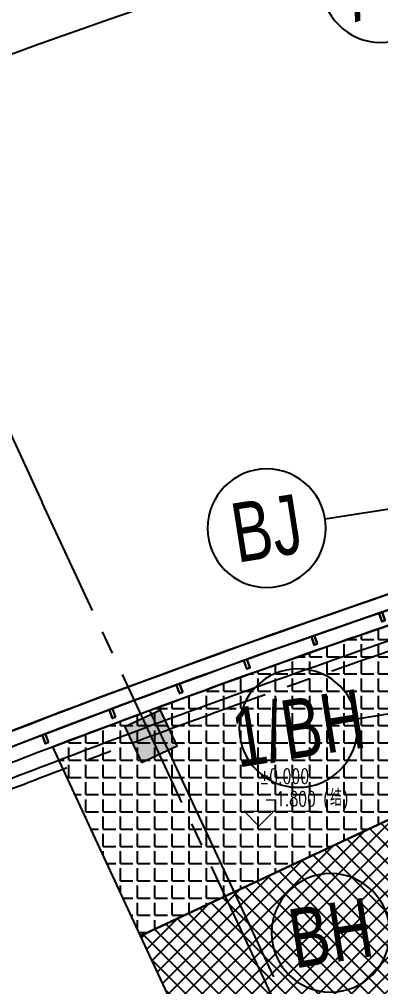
# Model space of a CAD drawing. Extents: x 162590 to 1345090, y -237084 to 1504616.
# Drawn here: x 198342 to 205673, y 168442 to 188035 of the extents above; entities that cross this region are included whole.
import ezdxf
from ezdxf.enums import TextEntityAlignment as Align

# ---------------------------------------------------------------- set-up
doc = ezdxf.new("R2010")
doc.units = 0
doc.linetypes.add('CENTER2', pattern=[28.575000000000003, 19.05, -3.175, 3.175, -3.175])
doc.layers.get('0').update_dxf_attribs({"color": 8})
doc.layers.get('Defpoints').update_dxf_attribs({"color": 8})
for name, color, linetype in [('#幕墙线-平面', 8, 'Continuous'), ('#标注', 8, 'Continuous'), ('#轴线', 8, 'CENTER2'), ('A-FLOR', 8, 'Continuous'), ('A-Hole', 8, 'Continuous'), ('COLUMN', 8, 'Continuous'), ('CURTWALL', 8, 'Continuous'), ('PUB_HATCH', 8, 'Continuous'), ('WALL', 8, 'Continuous'), ('建-填充', 8, 'Continuous'), ('数据中心轮廓线', 8, 'Continuous')]:
    doc.layers.add(name, color=color, linetype=linetype)
doc.layers.add('DIM_ELEV', color=8, linetype='Continuous', lineweight=5)
doc.layers.add('PUB_TEXT', color=8, linetype='Continuous', lineweight=5)
doc.styles.add('_TCH_DIM', font='SIMPLEX', dxfattribs={"bigfont": 'GBCBIG'})
doc.styles.add('JHZX', font='jrs.shx', dxfattribs={"width": 0.6, "bigfont": 'jhz.shx'})
doc.dimstyles.new('JZBZ-300', dxfattribs={"dimscale": 300, "dimtxt": 3, "dimasz": 1.5, "dimexe": 1, "dimexo": 1, "dimgap": 0.5, "dimtad": 1, "dimdec": 0, "dimdsep": 46, "dimtxsty": 'JHZX', "dimblk1": 'ARCHTICK', "dimblk2": 'ARCHTICK', "dimsah": 1, "dimcen": 0, "dimclrd": 1, "dimclre": 1, "dimclrt": 2, "dimadec": 3, "dimazin": 2, "dimtfac": 1, "dimtdec": 0, "dimtix": 1, "dimtmove": 0, "dimatfit": 3, "dimfxl": 1, "dimtolj": 1, "dimlwd": -1, "dimlwe": -1, "dimarcsym": 1})

# ---------------------------------------------------------------- blocks, each defined once
blk = doc.blocks.new('_FZH')
blk.add_lwpolyline([(-0.5, -0.5), (0.5, -0.5), (0.5, 0.5), (-0.5, 0.5)], close=True)
at = {"layer": 'PUB_HATCH'}
blk.add_solid([(-0.5, -0.5), (0.5, -0.5), (-0.5, 0.5), (0.5, 0.5)], dxfattribs=at)
blk = doc.blocks.new('cf-void-1')
at = {"layer": 'WALL'}
for centre, radius, start in [((2171717.232043779, -617220.2772120101), 211199.9985971208, 108.6888361985306), ((2171717.23204378, -617220.2772120093), 210899.9985971203, 108.7168462212785)]:
    blk.add_arc(centre, radius, start, 112.8434426203975, dxfattribs=at)
blk = doc.blocks.new('95ssdkaD')
at = {"layer": '建-填充'}
h = blk.add_hatch(dxfattribs=at)
h.set_pattern_fill('ANGLE', color=256, scale=100)
h.set_pattern_definition([(0, (-2093131.583152009, 535202.1173204479), (0, 349.25), [254, -95.25]), (90, (-2093131.583152009, 535202.1173204479), (-349.25, 2.138539473011066e-14), [254, -95.25])])
edge = h.paths.add_edge_path()
edge.add_line((-26007.01412891527, -4380.280453999672), (-27790.54929431085, -555.4769520223199))
edge.add_arc((47365.39896853198, -197930.8119056424), 211199.9985969243, 108.67714261681681, 110.84567237008679, ccw=False)
edge.add_line((-20268.25121843396, 2146.994883936219), (-19196.81970161386, -1204.634639018943))
edge.add_line((-19196.81970161386, -1204.634639018943), (-26007.01412891527, -4380.280453999556))
h = blk.add_hatch(dxfattribs=at)
h.set_pattern_fill('ANSI37', color=256, scale=150)
h.set_pattern_definition([(45, (-2093131.583152009, 535202.1173204479), (-168.3798022700466, 168.3798022700466), []), (135, (-2093131.583152009, 535202.1173204479), (-168.3798022700466, -168.3798022700466), [])])
h.paths.add_polyline_path([(-3735.03666468896, -52142.69025894013), (-26007.01412891527, -4380.280453999672), (-19196.81970161386, -1204.634639018943), (-15750.47605107725, -12003.45644159816), (-12844.85854059365, -11076.15560824904), (-256.5205170540139, -50520.63154036194)])
at = {"layer": 'A-FLOR'}
blk.add_lwpolyline([(-26007.01412891527, -4380.280453999672), (-27790.54929431085, -555.4769520223199, -0.009462278416129299), (-20268.25121843396, 2146.994883936219), (-19196.81970161386, -1204.634639018943), (-26007.01412891527, -4380.280453999556)], format="xyb", close=True, dxfattribs=at)
blk.add_lwpolyline([(-3735.03666468896, -52142.69025894013), (-26007.01412891527, -4380.280453999672), (-19196.81970161386, -1204.634639018943), (-15750.47605107725, -12003.45644159816), (-12844.85854059365, -11076.15560824904), (-256.5205170540139, -50520.63154036194), (-3735.036664806772, -52142.69025899508)], close=True, dxfattribs=at)
at = {"layer": 'A-Hole'}
blk.add_line((-23301.44581416715, -5213.367104013829), (-25818.38978787325, 184.2366661375563), dxfattribs=at)
at = {"layer": 'CURTWALL'}
blk.add_lwpolyline([(-9599.171058420558, 5753.471155453793, 0.03110115614210409), (-34425.07087015407, -2885.769800053822, 0.4257611201712679), (-38425.92630998814, -13240.86107525256), (-18035.13850004482, -56969.04664840028, 0.3992271408685563), (-8165.507144546602, -60851.53538746262, -0.02126653487141681), (3680.224500183016, -56629.66146812463, -0.02126653487141681)], format="xyb", dxfattribs=at)
at = {"layer": 'DIM_ELEV'}
for p, q in [((-23607.08315200871, -2157.882679551985), (-23907.08315200871, -1857.882679551985)), ((-23907.08315200871, -1857.882679551985), (-22405.23887193343, -1857.882679551985)), ((-23607.08315200871, -2157.882679551985), (-23307.08315200871, -1857.882679551985))]:
    blk.add_line(p, q, dxfattribs=at)
at = {"layer": '数据中心轮廓线'}
blk.add_lwpolyline([(-9646.416406592587, 6051.766544723971, 0.03114232232148506), (-34541.08572159638, -2609.110163957725, 0.4257611201712687), (-38697.81864609919, -13367.64655377451), (-18307.03083615587, -57095.83212692235, 0.3992271408685562), (-8052.868388884934, -61129.58666101322, -0.02126653487141655), (3768.83540260978, -56916.2763804569, -0.02126653487141655)], format="xyb", dxfattribs=at)
at = {"rotation": 359.9068811011902}
blk.add_blockref('cf-void-1', (-2123345.839592468, 422818.1915909614), dxfattribs=at)
at = {"layer": 'COLUMN', "xscale": 800, "yscale": 800, "zscale": 800, "rotation": 24.99999999998541}
blk.add_blockref('_FZH', (-25794.57828352577, -340.0676051514165), dxfattribs=at)
at = {"layer": 'PUB_TEXT', "style": '_TCH_DIM', "width": 0.7058823529411765}
for s, p in [('%%P0.000', (-23595.23887193343, -1297.882679551985)), ('-1.800', (-23495.23887193343, -1752.882679551985)), ('(', (-22305.23887193343, -1752.882679551985)), (')', (-21919.49419108243, -1752.882679551985))]:
    blk.add_text(s, height=297.5, dxfattribs=at).set_placement(p)
at = {"layer": 'PUB_TEXT', "style": '_TCH_DIM'}
blk.add_text('结', height=337.5886524822695, dxfattribs=at).set_placement((-22165.23887193343, -1752.882679551985))
blk = doc.blocks.new('*U49')
blk.add_line((-8.960830237663566e-17, -20), (0, 0))
blk.add_circle((0, -24), 4)
at = {"style": 'JHZX', "width": 0.75}
blk.add_attdef('AXES', text='', height=4, dxfattribs=at).set_placement((0, -24), align=Align.MIDDLE_CENTER)
blk = doc.blocks.new('*U48')
blk.add_line((20, 4.898587196589413e-16), (0, 0))
blk.add_circle((24, 0), 4)
at = {"style": 'JHZX', "width": 0.75}
blk.add_attdef('AXES', text='', height=4, dxfattribs=at).set_placement((23.99999999999997, 0), align=Align.MIDDLE_CENTER)
blk = doc.blocks.new('_ARCHTICK')
at = {"color": 0, "linetype": 'ByBlock', "const_width": 0.15}
blk.add_lwpolyline([(-0.5, -0.5), (0.5, 0.5)], dxfattribs=at)
blk = doc.blocks.new('*D900')
at = {"layer": '#标注', "color": 8, "ltscale": 300, "transparency": 16777216}
for p, q in [((342529.7490962171, 186295.9538301647), (344059.3832187211, 191003.6835857127)), ((180692.0304120776, 176397.5349148866), (178600.0700160534, 180883.7584605278))]:
    blk.add_line(p, q, dxfattribs=at)
blk.add_arc((274175.1899259485, -24077.74756613443), 225849.9999967021, 71.9999999957651, 115.0000000052078, dxfattribs=at)
at = {"layer": 'Defpoints', "color": 0, "ltscale": 300, "transparency": 16777216}
for p in [(288618.6889616745, 201309.9358465031), (342437.0439978836, 186010.636875283), (180818.8158906245, 176125.6425787871), (274175.1899259485, -24077.74756613443)]:
    blk.add_point(p, dxfattribs=at)
at = {"layer": '#标注', "color": 8, "ltscale": 300, "transparency": 16777216, "xscale": 450, "yscale": 450, "zscale": 450}
for p, rotation in [((343966.6781203875, 190718.366630831), 341.9999999957651), ((178726.8554946003, 180611.8661244284), 205.0000000052078)]:
    blk.add_blockref('_ARCHTICK', p, dxfattribs=dict(at, rotation=rotation))
at = {"layer": '#标注', "color": 8, "ltscale": 300, "transparency": 16777216, "insert": (260350.7481465624, 201949.8775330882), "char_height": 900, "attachment_point": 5, "rotation": 3.500000000486394, "style": 'JHZX'}
blk.add_mtext('\\A1;43°', dxfattribs=at)
blk = doc.blocks.new('*D905')
at = {"layer": '#标注', "color": 8, "ltscale": 300, "transparency": 16777216}
for p, q in [((206923.0768508958, 186650.9720842286), (205782.9528724364, 190223.4526389335)), ((180692.0304120778, 176397.5349148866), (179107.2119302411, 179796.1891161303))]:
    blk.add_line(p, q, dxfattribs=at)
blk.add_arc((274175.1899259487, -24077.74756613432), 224649.9999967023, 107.6999999998198, 115.0000000052079, dxfattribs=at)
at = {"layer": 'Defpoints', "color": 0, "ltscale": 300, "transparency": 16777216}
for p in [(196849.3166745052, 186844.8254895253), (207014.2867691725, 186365.1736398523), (180818.8158906247, 176125.6425787871), (274175.1899259487, -24077.74756613432)]:
    blk.add_point(p, dxfattribs=at)
at = {"layer": '#标注', "color": 8, "ltscale": 300, "transparency": 16777216, "xscale": 450, "yscale": 450, "zscale": 450}
for p, rotation in [((205874.1627907131, 189937.6541945571), 17.69999999981979), ((179233.997408788, 179524.2967800308), 205.0000000052079)]:
    blk.add_blockref('_ARCHTICK', p, dxfattribs=dict(at, rotation=rotation))
at = {"layer": '#标注', "color": 8, "ltscale": 300, "transparency": 16777216, "insert": (192169.7410245429, 185714.2180783901), "char_height": 900, "attachment_point": 5, "rotation": 21.350000002513895, "style": 'JHZX'}
blk.add_mtext('\\A1;7.3°', dxfattribs=at)
blk = doc.blocks.new('*D742')
at = {"layer": '#标注', "color": 8, "ltscale": 300, "transparency": 16777216}
for p, q in [((342529.7490962171, 186295.9538301647), (344059.3832187211, 191003.6835857127)), ((180692.0304120776, 176397.5349148866), (178600.0700160534, 180883.7584605278))]:
    blk.add_line(p, q, dxfattribs=at)
blk.add_arc((274175.1899259485, -24077.74756613443), 225849.9999967021, 71.9999999957651, 115.0000000052078, dxfattribs=at)
at = {"layer": 'Defpoints', "color": 0, "ltscale": 300, "transparency": 16777216}
for p in [(288618.6889616745, 201309.9358465031), (342437.0439978836, 186010.636875283), (180818.8158906245, 176125.6425787871), (274175.1899259485, -24077.74756613443)]:
    blk.add_point(p, dxfattribs=at)
at = {"layer": '#标注', "color": 8, "ltscale": 300, "transparency": 16777216, "xscale": 450, "yscale": 450, "zscale": 450}
for p, rotation in [((343966.6781203875, 190718.366630831), 341.9999999957651), ((178726.8554946003, 180611.8661244284), 205.0000000052078)]:
    blk.add_blockref('_ARCHTICK', p, dxfattribs=dict(at, rotation=rotation))
at = {"layer": '#标注', "color": 8, "ltscale": 300, "transparency": 16777216, "insert": (260350.7481465624, 201949.8775330882), "char_height": 900, "attachment_point": 5, "rotation": 3.500000000486394, "style": 'JHZX'}
blk.add_mtext('\\A1;43°', dxfattribs=at)
blk = doc.blocks.new('*D747')
at = {"layer": '#标注', "color": 8, "ltscale": 300, "transparency": 16777216}
for p, q in [((206923.0768508958, 186650.9720842286), (205782.9528724364, 190223.4526389335)), ((180692.0304120778, 176397.5349148866), (179107.2119302411, 179796.1891161303))]:
    blk.add_line(p, q, dxfattribs=at)
blk.add_arc((274175.1899259487, -24077.74756613432), 224649.9999967023, 107.6999999998198, 115.0000000052079, dxfattribs=at)
at = {"layer": 'Defpoints', "color": 0, "ltscale": 300, "transparency": 16777216}
for p in [(196849.3166745052, 186844.8254895253), (207014.2867691725, 186365.1736398523), (180818.8158906247, 176125.6425787871), (274175.1899259487, -24077.74756613432)]:
    blk.add_point(p, dxfattribs=at)
at = {"layer": '#标注', "color": 8, "ltscale": 300, "transparency": 16777216, "xscale": 450, "yscale": 450, "zscale": 450}
for p, rotation in [((205874.1627907131, 189937.6541945571), 17.69999999981979), ((179233.997408788, 179524.2967800308), 205.0000000052079)]:
    blk.add_blockref('_ARCHTICK', p, dxfattribs=dict(at, rotation=rotation))
at = {"layer": '#标注', "color": 8, "ltscale": 300, "transparency": 16777216, "insert": (192169.7410245429, 185714.2180783901), "char_height": 900, "attachment_point": 5, "rotation": 21.350000002513895, "style": 'JHZX'}
blk.add_mtext('\\A1;7.3°', dxfattribs=at)
blk = doc.blocks.new('*D826')
at = {"layer": '#标注', "color": 8, "ltscale": 300, "transparency": 16777216}
for p, q in [((342529.7490962171, 186295.9538301647), (344059.3832187211, 191003.6835857127)), ((180692.0304120776, 176397.5349148866), (178600.0700160534, 180883.7584605278))]:
    blk.add_line(p, q, dxfattribs=at)
blk.add_arc((274175.1899259485, -24077.74756613443), 225849.9999967021, 71.9999999957651, 115.0000000052078, dxfattribs=at)
at = {"layer": 'Defpoints', "color": 0, "ltscale": 300, "transparency": 16777216}
for p in [(288618.6889616745, 201309.9358465031), (342437.0439978836, 186010.636875283), (180818.8158906245, 176125.6425787871), (274175.1899259485, -24077.74756613443)]:
    blk.add_point(p, dxfattribs=at)
at = {"layer": '#标注', "color": 8, "ltscale": 300, "transparency": 16777216, "xscale": 450, "yscale": 450, "zscale": 450}
for p, rotation in [((343966.6781203875, 190718.366630831), 341.9999999957651), ((178726.8554946003, 180611.8661244284), 205.0000000052078)]:
    blk.add_blockref('_ARCHTICK', p, dxfattribs=dict(at, rotation=rotation))
at = {"layer": '#标注', "color": 8, "ltscale": 300, "transparency": 16777216, "insert": (260350.7481465624, 201949.8775330882), "char_height": 900, "attachment_point": 5, "rotation": 3.500000000486394, "style": 'JHZX'}
blk.add_mtext('\\A1;43°', dxfattribs=at)
blk = doc.blocks.new('*D831')
at = {"layer": '#标注', "color": 8, "ltscale": 300, "transparency": 16777216}
for p, q in [((206923.0768508958, 186650.9720842286), (205782.9528724364, 190223.4526389335)), ((180692.0304120778, 176397.5349148866), (179107.2119302411, 179796.1891161303))]:
    blk.add_line(p, q, dxfattribs=at)
blk.add_arc((274175.1899259487, -24077.74756613432), 224649.9999967023, 107.6999999998198, 115.0000000052079, dxfattribs=at)
at = {"layer": 'Defpoints', "color": 0, "ltscale": 300, "transparency": 16777216}
for p in [(196849.3166745052, 186844.8254895253), (207014.2867691725, 186365.1736398523), (180818.8158906247, 176125.6425787871), (274175.1899259487, -24077.74756613432)]:
    blk.add_point(p, dxfattribs=at)
at = {"layer": '#标注', "color": 8, "ltscale": 300, "transparency": 16777216, "xscale": 450, "yscale": 450, "zscale": 450}
for p, rotation in [((205874.1627907131, 189937.6541945571), 17.69999999981979), ((179233.997408788, 179524.2967800308), 205.0000000052079)]:
    blk.add_blockref('_ARCHTICK', p, dxfattribs=dict(at, rotation=rotation))
at = {"layer": '#标注', "color": 8, "ltscale": 300, "transparency": 16777216, "insert": (192169.7410245429, 185714.2180783901), "char_height": 900, "attachment_point": 5, "rotation": 21.350000002513895, "style": 'JHZX'}
blk.add_mtext('\\A1;7.3°', dxfattribs=at)
blk = doc.blocks.new('lz')
at = {"layer": '#幕墙线-平面', "ltscale": 250}
for points in [[(-32.50000000011642, 0, -0.414213562373095), (-40, 7.499999999941792), (-40.00000000023283, 172.4999999999418, -0.414213562373095), (-32.5, 179.9999999999418), (32.49999999988358, 180, -0.414213562373095), (39.99999999988358, 172.5), (39.99999999988358, 7.5, -0.4142135623730949), (32.49999999988358, 0)], [(-32.5, 6, -0.4142135623730951), (-34.00000000011642, 7.5), (-34.00000000011642, 172.5, -0.4142135623730951), (-32.50000000011642, 173.9999999999418), (32.49999999988358, 173.9999999999418, -0.4142135623730951), (33.99999999988358, 172.5), (33.99999999988358, 7.499999999941792, -0.4142135623730951), (32.49999999976717, 6)]]:
    blk.add_lwpolyline(points, format="xyb", close=True, dxfattribs=at)

msp = doc.modelspace()

# ---------------------------------------------------------------- linework, layer by layer
at = {"layer": '#幕墙线-平面'}
for points in [[(331187.0057667659, 179904.8322412376, -0.0005889985589891923), (331667.4288208786, 179769.9467479762, -0.4257611201618756), (337104.3138539933, 169598.1811692754), (322194.6411483418, 123710.9269384157, -0.3992271408648043), (312508.5026945185, 118457.5713530622, 0.1316170029053153), (236125.2679649738, 118533.4554035583, 0.03105212042111291), (218756.922821231, 112723.4793193124, -0.3992271408849555), (208502.7596967901, 116757.2335790854), (188111.9718867477, 160485.4191524448, -0.4257611201498895), (192268.7048031094, 171243.9555385896, -0.03034662518887249), (216515.0431437821, 179722.5161298545, -0.0007949458864135253), (217163.3741413676, 179904.8322549374)], [(331585.9950547332, 179481.2106370871, -0.4257611201618783), (336818.9968991053, 169690.8862675892), (321909.3241934533, 123803.6320367281, -0.3992271408648048), (312586.4159317403, 118747.2772858037, 0.1316170029053151), (236047.9303998051, 118823.3155439946, 0.03105212042111287), (218644.2833885846, 113001.5303186149, -0.3992271408849577), (208774.6520329033, 116884.0190576033), (188383.8642228588, 160612.2046309668, -0.4257611201498927), (192384.7196547148, 170967.2959025618, -0.0303466251888724), (216596.714739796, 179433.8472011411, -0.0007538195108650243), (217210.6194855368, 179606.5368645363, -0.0007538195108650243)]]:
    msp.add_lwpolyline(points, format="xyb", dxfattribs=at)
at = {"layer": '#轴线', "ltscale": 150}
msp.add_line((228811.6121543671, 113903.4261632668), (198805.7155708026, 178251.2790428796), dxfattribs=at)
msp.add_arc((274175.1899285463, -24077.74754875264), 210699.999998832, 71.1841806049089, 115.8158194065383, dxfattribs=at)

# ---------------------------------------------------------------- block references
at = {"layer": '#标注'}
ref = msp.add_blockref('*U49', (207014.2867691717, 186365.1736398521), dxfattribs=dict(at, xscale=-300, yscale=300, zscale=300, rotation=197.6999999998143))
ref.add_attrib('AXES', 'R2', dxfattribs={"layer": '0', "height": 1200, "rotation": 17.6999999998143, "style": 'JHZX', "width": 0.7500000000000001}).set_placement((204825.2487305304, 193224.336304885), align=Align.MIDDLE_CENTER)
ref = msp.add_blockref('*U49', (207858.6799114966, 181910.3265059351), dxfattribs=dict(at, xscale=-300.0000000000005, yscale=300.0000000000005, zscale=300, rotation=197.6999999913982))
ref.add_attrib('AXES', 'A4', dxfattribs={"layer": '0', "height": 1200.000000000002, "rotation": 17.69999999139819, "style": 'JHZX', "width": 0.7500000000000001}).set_placement((205669.6418738628, 188769.4891712895), align=Align.MIDDLE_CENTER)
ref = msp.add_blockref('*U49', (198805.7155716503, 178251.2790423636), dxfattribs=dict(at, xscale=-300, yscale=300, zscale=300, rotation=205.0000000052049))
ref.add_attrib('AXES', 'A3', dxfattribs={"layer": '0', "height": 1200, "rotation": 25.00000000520491, "style": 'JHZX', "width": 0.7499999999999998}).set_placement((195762.8640865245, 184776.695108751), align=Align.MIDDLE_CENTER)
ref = msp.add_blockref('*U48', (210471.8506009389, 178855.2971789044), dxfattribs=dict(at, xscale=-300.0000000000001, yscale=300.0000000000001, rotation=8.999999999989097))
ref.add_attrib('AXES', 'BJ', dxfattribs={"layer": '0', "height": 1200, "rotation": 8.99999999998911, "style": 'JHZX', "width": 0.7499999999999999}).set_placement((203360.4945486537, 177728.969030616), align=Align.MIDDLE_CENTER)
ref = msp.add_blockref('*U48', (211113.2319076039, 174805.7749824642), dxfattribs=dict(at, xscale=-300.0000000000001, yscale=300.0000000000001, rotation=8.999999999989097))
ref.add_attrib('AXES', '1/BH', dxfattribs={"layer": '0', "height": 1200, "rotation": 8.99999999998911, "style": 'JHZX', "width": 0.7499999999999999}).set_placement((204001.8758553187, 173679.4468341759), align=Align.MIDDLE_CENTER)
ref = msp.add_blockref('*U48', (211770.2566607731, 170657.4839519635), dxfattribs=dict(at, xscale=-300.0000000000001, yscale=300.0000000000001, rotation=8.999999999989097))
ref.add_attrib('AXES', 'BH', dxfattribs={"layer": '0', "height": 1200, "rotation": 8.99999999998911, "style": 'JHZX', "width": 0.7499999999999999}).set_placement((204658.9006084879, 169531.1558036752), align=Align.MIDDLE_CENTER)
msp.add_blockref('95ssdkaD', (226809.7905320369, 173853.0657130389))
at = {"xscale": -1}
for p, rotation in [((205670.0806895914, 176020.5512015827), 198.8989519690394), ((204297.0381031248, 175545.2049798038), 199.2926713003233), ((202927.2943445207, 175060.4349203163), 199.6863906316073), ((201560.914093157, 174566.2639139899), 200.0801099628912), ((200197.9618695866, 174062.7152956076), 200.4738292941751), ((198838.5020324907, 173549.8128427635), 200.8675486254591)]:
    msp.add_blockref('lz', p, dxfattribs=dict(at, rotation=rotation))

# ---------------------------------------------------------------- dimensions: what is measured, and where the dimension line sits
at = {"layer": '#标注', "ltscale": 300}
for base, center, p1, p2, picture, middle in [((288618.6889616745, 201309.9358465031), (274175.1899259485, -24077.74756613444), (342437.0439978836, 186010.636875283), (180818.8158906245, 176125.6425787871), '*D900', (260350.7481465624, 201949.8775330882)), ((288618.6889616745, 201309.9358465031), (274175.1899259485, -24077.74756613444), (342437.0439978836, 186010.636875283), (180818.8158906245, 176125.6425787871), '*D742', (260350.7481465624, 201949.8775330882)), ((288618.6889616745, 201309.9358465031), (274175.1899259485, -24077.74756613444), (342437.0439978836, 186010.636875283), (180818.8158906245, 176125.6425787871), '*D826', (260350.7481465624, 201949.8775330882)), ((196849.3166745052, 186844.8254895253), (274175.1899259487, -24077.74756613432), (207014.2867691725, 186365.1736398523), (180818.8158906247, 176125.6425787871), '*D905', (192169.7410245429, 185714.2180783901)), ((196849.3166745052, 186844.8254895253), (274175.1899259487, -24077.74756613432), (207014.2867691725, 186365.1736398523), (180818.8158906247, 176125.6425787871), '*D747', (192169.7410245429, 185714.2180783901)), ((196849.3166745052, 186844.8254895253), (274175.1899259487, -24077.74756613432), (207014.2867691725, 186365.1736398523), (180818.8158906247, 176125.6425787871), '*D831', (192169.7410245429, 185714.2180783901))]:
    dim = msp.add_angular_dim_3p(base=base, center=center, p1=p1, p2=p2, dimstyle='JZBZ-300', override={"dimclrd": 8, "dimclre": 8, "dimclrt": 8}, dxfattribs=at)
    dim.commit()
    dim.dimension.update_dxf_attribs({"geometry": picture, "text_midpoint": middle})

doc.saveas('drawing.dxf')
